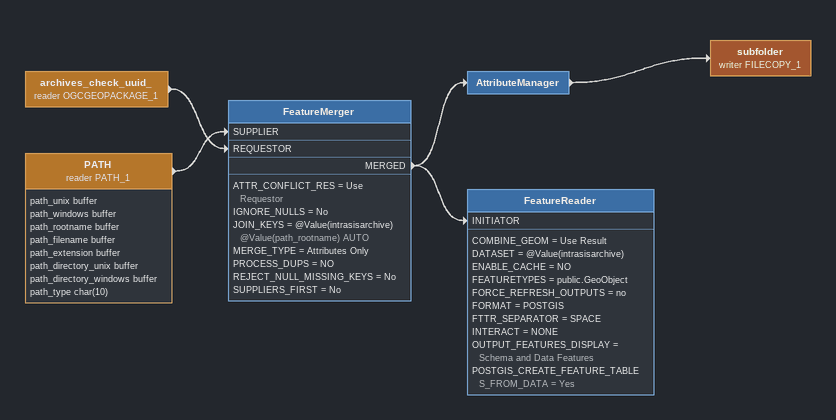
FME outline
archives_check_uuid_ (reader OGCGEOPACKAGE_1)
    -> FeatureMerger [REQUESTOR]
PATH (reader PATH_1)
    attributes: path_unix buffer, path_windows buffer, path_rootname buffer, path_filename buffer, path_extension buffer, path_directory_unix buffer, path_directory_windows buffer, path_type char(10)
    -> FeatureMerger [SUPPLIER]
FeatureMerger
    ATTR_CONFLICT_RES = Use Requestor
    IGNORE_NULLS = No
    JOIN_KEYS = @Value(intrasisarchive) @Value(path_rootname) AUTO
    MERGE_TYPE = Attributes Only
    PROCESS_DUPS = NO
    REJECT_NULL_MISSING_KEYS = No
    SUPPLIERS_FIRST = No
    MERGED -> AttributeManager
    MERGED -> FeatureReader [INITIATOR]
AttributeManager
    -> subfolder (writer FILECOPY_1)
subfolder (writer FILECOPY_1)
FeatureReader
    COMBINE_GEOM = Use Result
    DATASET = @Value(intrasisarchive)
    ENABLE_CACHE = NO
    FEATURETYPES = public.GeoObject
    FORCE_REFRESH_OUTPUTS = no
    FORMAT = POSTGIS
    FTTR_SEPARATOR = SPACE
    INTERACT = NONE
    OUTPUT_FEATURES_DISPLAY = Schema and Data Features
    POSTGIS_CREATE_FEATURE_TABLES_FROM_DATA = Yes
